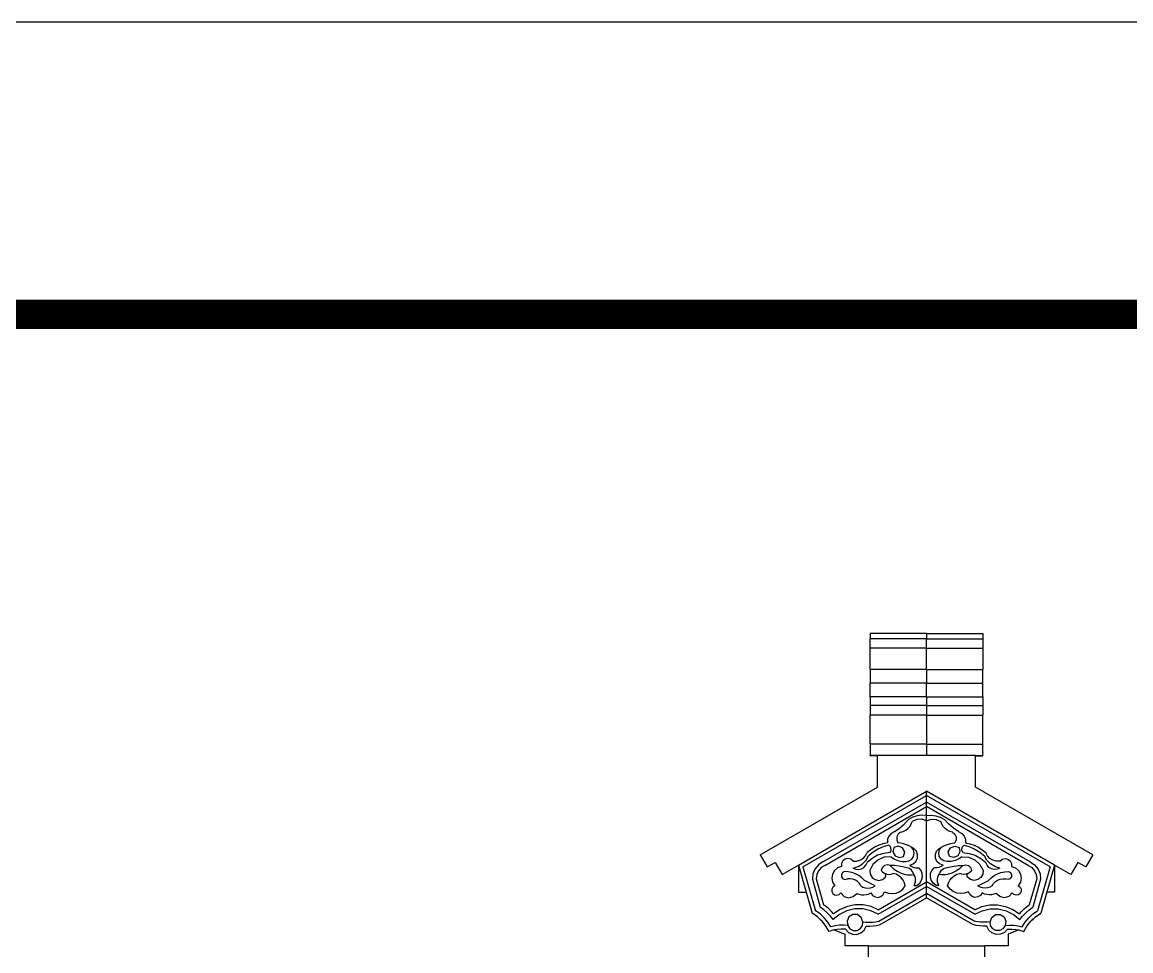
# Model space of a CAD drawing. Extents: x -24961 to 905641, y -154323 to 635957.
# Drawn here: x 402733 to 406528, y -98101 to -94923 of the extents above; entities that cross this region are included whole.
import ezdxf

# ---------------------------------------------------------------- set-up
doc = ezdxf.new("R2010")
doc.units = 0
doc.header["$LTSCALE"] = 1000
doc.header["$MEASUREMENT"] = 0
doc.layers.add('WALL', color=9, linetype='Continuous')

# ---------------------------------------------------------------- blocks, each defined once
blk = doc.blocks.new('3R2RT34')
at = {"color": 143}
blk.add_lwpolyline([(1805801.1, 151576.3), (1889901.1, 151576.3), (1889901.1, 210976.3), (1805801.1, 210976.3)], close=True, dxfattribs=at)
at = {"color": 143, "const_width": 100}
blk.add_lwpolyline([(1808301.1, 152576.3), (1888901.1, 152576.3), (1888901.1, 209976.3), (1808301.1, 209976.3)], close=True, dxfattribs=at)

msp = doc.modelspace()

# ---------------------------------------------------------------- linework, layer by layer
for p, q in [((405635.8, -97014.9), (405635.8, -97033.7)), ((405828.2, -97014.9), (405635.8, -97014.9)), ((405828.2, -97033.7), (405635.8, -97033.7)), ((405635.8, -97065.8), (405635.8, -97033.7)), ((405828.2, -97014.9), (405828.2, -97033.7)), ((405828.2, -97014.9), (406020.7, -97014.9)), ((405828.2, -97033.7), (406020.7, -97033.7)), ((405828.2, -97065.8), (405828.2, -97033.7)), ((406020.7, -97014.9), (406020.7, -97033.7)), ((406020.7, -97033.7), (406020.7, -97065.8)), ((405828.2, -97065.8), (405635.8, -97065.8)), ((405635.8, -97139.1), (405635.8, -97065.8)), ((405828.2, -97139.1), (405828.2, -97065.8)), ((405828.2, -97065.8), (406020.7, -97065.8)), ((406020.7, -97065.8), (406020.7, -97139.1)), ((405828.2, -97139.1), (405635.8, -97139.1)), ((405635.8, -97139.1), (405635.8, -97185.4)), ((405828.2, -97139.1), (405828.2, -97185.4)), ((405828.2, -97139.1), (406020.7, -97139.1)), ((406020.7, -97185.4), (406020.7, -97139.1)), ((405828.2, -97185.4), (405635.8, -97185.4)), ((405635.8, -97231.6), (405635.8, -97185.4)), ((405828.2, -97185.4), (406020.7, -97185.4)), ((405828.2, -97231.6), (405828.2, -97185.4)), ((406020.7, -97231.6), (406020.7, -97185.4)), ((405635.8, -97231.6), (405635.8, -97262)), ((405828.2, -97231.6), (405635.8, -97231.6)), ((405828.2, -97231.6), (406020.7, -97231.6)), ((405828.2, -97231.6), (405828.2, -97262)), ((406020.7, -97231.6), (406020.7, -97262)), ((405828.2, -97262), (405635.8, -97262)), ((405635.8, -97262), (405635.8, -97295.1)), ((405828.2, -97262), (406020.7, -97262)), ((405828.2, -97262), (405828.2, -97295.1)), ((406020.7, -97262), (406020.7, -97295.1)), ((405828.2, -97295.1), (405635.8, -97295.1)), ((405635.8, -97393.9), (405635.8, -97295.1)), ((405828.2, -97295.1), (406020.7, -97295.1)), ((405828.2, -97295.1), (405828.2, -97393.9)), ((406020.7, -97393.9), (406020.7, -97295.1)), ((405828.2, -97393.9), (405635.8, -97393.9)), ((405635.8, -97393.9), (405635.8, -97433.4)), ((405828.2, -97393.9), (406020.7, -97393.9)), ((405828.2, -97393.9), (405828.2, -97433.4)), ((406020.7, -97433.4), (406020.7, -97393.9)), ((405635.8, -97433.7), (405635.8, -97433.4)), ((405660.7, -97433.4), (405635.8, -97433.4)), ((405660.7, -97433.7), (405635.8, -97433.7)), ((405635.8, -97434), (405635.8, -97433.7)), ((405660.7, -97434), (405635.8, -97434)), ((405828.2, -97433.4), (405660.7, -97433.4)), ((405660.7, -97433.7), (405660.7, -97433.4)), ((405660.7, -97434), (405660.7, -97433.7)), ((405660.7, -97541), (405660.7, -97434)), ((405995.7, -97433.4), (405828.2, -97433.4)), ((405995.7, -97433.4), (406020.7, -97433.4)), ((405995.7, -97433.7), (405995.7, -97433.4)), ((405995.7, -97433.7), (406020.7, -97433.7)), ((405995.7, -97434), (405995.7, -97433.7)), ((405995.7, -97434), (406020.7, -97434)), ((405995.7, -97541), (405995.7, -97434)), ((406020.7, -97433.4), (406020.7, -97433.7)), ((406020.7, -97434), (406020.7, -97433.7)), ((405259, -97772.9), (405660.7, -97541)), ((405389.6, -97808), (405828.2, -97554.8)), ((405405.2, -97814.4), (405828.2, -97570.1)), ((405828.2, -97570.1), (405828.2, -97554.8)), ((406266.9, -97808), (405828.2, -97554.8)), ((405828.2, -97592.5), (405828.2, -97570.1)), ((406251.2, -97814.4), (405828.2, -97570.1)), ((406397.4, -97772.9), (405995.7, -97541)), ((405473.7, -97797.2), (405828.2, -97592.5)), ((405479.8, -97809), (405828.2, -97607.9)), ((405828.2, -97607.9), (405828.2, -97592.5)), ((406182.7, -97797.2), (405828.2, -97592.5)), ((405828.2, -97638.7), (405828.2, -97607.9)), ((406176.7, -97809), (405828.2, -97607.9)), ((405781, -97643.9), (405767, -97651.6)), ((405796.3, -97639), (405781, -97643.9)), ((405812.3, -97637.3), (405796.3, -97639)), ((405828.2, -97638.7), (405812.3, -97637.3)), ((405828.2, -97638.7), (405844.2, -97637.3)), ((405828.2, -97656.7), (405828.2, -97638.7)), ((405844.2, -97637.3), (405860.2, -97639)), ((405860.2, -97639), (405875.4, -97643.9)), ((405875.4, -97643.9), (405889.5, -97651.6)), ((405718, -97694.4), (405735.5, -97681.5)), ((405735.5, -97681.5), (405751.9, -97667.3)), ((405751.9, -97667.3), (405767, -97651.6)), ((405757, -97688.9), (405764.6, -97683.2)), ((405764.6, -97683.2), (405771, -97676.2)), ((405771, -97676.2), (405776, -97668.1)), ((405776, -97668.1), (405779.5, -97659.2)), ((405795, -97652.2), (405779.5, -97659.2)), ((405812, -97651.3), (405795, -97652.2)), ((405828.2, -97656.7), (405812, -97651.3)), ((405828.2, -97656.7), (405844.4, -97651.3)), ((405828.2, -97865.4), (405828.2, -97656.7)), ((405844.4, -97651.3), (405861.5, -97652.2)), ((405861.5, -97652.2), (405877, -97659.2)), ((405880.4, -97668.1), (405877, -97659.2)), ((405885.4, -97676.2), (405880.4, -97668.1)), ((405891.9, -97683.2), (405885.4, -97676.2)), ((405904.6, -97667.3), (405889.5, -97651.6)), ((405899.5, -97688.9), (405891.9, -97683.2)), ((405921, -97681.5), (405904.6, -97667.3)), ((405938.5, -97694.4), (405921, -97681.5)), ((405699, -97708.4), (405694.7, -97719.6)), ((405694.7, -97719.6), (405694.9, -97731.6)), ((405707.1, -97699.5), (405699, -97708.4)), ((405718, -97694.4), (405707.1, -97699.5)), ((405726.6, -97711.4), (405726.4, -97721.7)), ((405726.4, -97721.7), (405730.6, -97731.2)), ((405731.2, -97702.1), (405726.6, -97711.4)), ((405739.3, -97695.7), (405731.2, -97702.1)), ((405739.3, -97695.7), (405748.5, -97693.1)), ((405748.5, -97693.1), (405757, -97688.9)), ((405908, -97693.1), (405899.5, -97688.9)), ((405917.2, -97695.7), (405908, -97693.1)), ((405917.2, -97695.7), (405925.3, -97702.1)), ((405925.3, -97702.1), (405929.9, -97711.4)), ((405930.1, -97721.7), (405925.8, -97731.2)), ((405929.9, -97711.4), (405930.1, -97721.7)), ((405938.5, -97694.4), (405949.4, -97699.5)), ((405949.4, -97699.5), (405957.5, -97708.4)), ((405957.5, -97708.4), (405961.8, -97719.6)), ((405961.8, -97719.6), (405961.6, -97731.6)), ((405637.3, -97755.3), (405625.2, -97765.3)), ((405650.5, -97746.8), (405637.3, -97755.3)), ((405662.2, -97753.1), (405645.4, -97763.6)), ((405664.7, -97740), (405650.5, -97746.8)), ((405680.4, -97745.2), (405662.2, -97753.1)), ((405679.5, -97734.9), (405664.7, -97740)), ((405694.9, -97731.6), (405679.5, -97734.9)), ((405699.5, -97739.9), (405680.4, -97745.2)), ((405705.8, -97747), (405699.5, -97739.9)), ((405704, -97765.4), (405707.5, -97756.4)), ((405707.5, -97756.4), (405705.8, -97747)), ((405716.4, -97748), (405713.5, -97763.1)), ((405731.4, -97742.6), (405716.4, -97748)), ((405740.4, -97732.8), (405730.6, -97731.2)), ((405746.3, -97748.4), (405731.4, -97742.6)), ((405750, -97735.1), (405740.4, -97732.8)), ((405753.6, -97762.6), (405746.3, -97748.4)), ((405749.7, -97778.1), (405753.6, -97762.6)), ((405759.4, -97738.2), (405750, -97735.1)), ((405768.5, -97741.9), (405759.4, -97738.2)), ((405777.4, -97746.4), (405768.5, -97741.9)), ((405785.1, -97751), (405777.4, -97746.4)), ((405784, -97755.6), (405777.4, -97746.4)), ((405786.4, -97766.8), (405784, -97755.6)), ((405793.5, -97760), (405785.1, -97751)), ((405797.8, -97771.6), (405793.5, -97760)), ((405858.6, -97771.6), (405863, -97760)), ((405863, -97760), (405871.4, -97751)), ((405870.1, -97766.8), (405872.5, -97755.6)), ((405871.4, -97751), (405879.1, -97746.4)), ((405872.5, -97755.6), (405879.1, -97746.4)), ((405879.1, -97746.4), (405887.9, -97741.9)), ((405887.9, -97741.9), (405897.1, -97738.2)), ((405897.1, -97738.2), (405906.5, -97735.1)), ((405902.9, -97762.6), (405910.2, -97748.4)), ((405906.8, -97778.1), (405902.9, -97762.6)), ((405906.5, -97735.1), (405916.1, -97732.8)), ((405910.2, -97748.4), (405925.1, -97742.6)), ((405916.1, -97732.8), (405925.8, -97731.2)), ((405925.1, -97742.6), (405940.1, -97748)), ((405940.1, -97748), (405942.9, -97763.1)), ((405949, -97756.4), (405950.7, -97747)), ((405952.4, -97765.4), (405949, -97756.4)), ((405950.7, -97747), (405957, -97739.9)), ((405957, -97739.9), (405976.1, -97745.2)), ((405961.6, -97731.6), (405976.9, -97734.9)), ((405976.1, -97745.2), (405994.3, -97753.1)), ((405976.9, -97734.9), (405991.8, -97740)), ((405991.8, -97740), (406005.9, -97746.8)), ((405994.3, -97753.1), (406011.1, -97763.6)), ((406005.9, -97746.8), (406019.2, -97755.3)), ((406019.2, -97755.3), (406031.3, -97765.3)), ((405259, -97772.9), (405283, -97814.3)), ((405283, -97814.3), (405309.8, -97798.8)), ((405309.8, -97798.8), (405333.7, -97840.3)), ((405473.7, -97797.2), (405458.3, -97807.2)), ((405541.8, -97793.9), (405537.4, -97802.8)), ((405549.6, -97787.7), (405541.8, -97793.9)), ((405559.3, -97785.6), (405549.6, -97787.7)), ((405569, -97787.8), (405559.3, -97785.6)), ((405576.7, -97794), (405569, -97787.8)), ((405576.7, -97794), (405588.9, -97794.2)), ((405588.9, -97794.2), (405600.6, -97791)), ((405600.6, -97791), (405611.1, -97784.8)), ((405608.9, -97804), (405621.2, -97791.4)), ((405611.1, -97784.8), (405619.5, -97776)), ((405619.5, -97776), (405625.2, -97765.3)), ((405621, -97808.4), (405625.1, -97799.5)), ((405621.2, -97791.4), (405630.2, -97776.3)), ((405641.9, -97785.2), (405625.1, -97799.5)), ((405645.4, -97763.6), (405630.2, -97776.3)), ((405661.1, -97774.5), (405641.9, -97785.2)), ((405662.3, -97790), (405645.1, -97805.7)), ((405682.1, -97767.8), (405661.1, -97774.5)), ((405683.8, -97781), (405662.3, -97790)), ((405704, -97765.4), (405682.1, -97767.8)), ((405707.1, -97779.8), (405683.8, -97781)), ((405707.1, -97779.8), (405718.2, -97787.3)), ((405713.5, -97763.1), (405720.8, -97776.6)), ((405718.2, -97787.3), (405730.5, -97792.6)), ((405720.8, -97776.6), (405735, -97782.5)), ((405730.5, -97792.6), (405743.7, -97795.4)), ((405735, -97782.5), (405749.7, -97778.1)), ((405743.7, -97795.4), (405757.1, -97795.6)), ((405757.1, -97795.6), (405768.3, -97793.7)), ((405768.3, -97793.7), (405777.9, -97787.5)), ((405777.9, -97787.5), (405784.3, -97778)), ((405783.2, -97803.6), (405792.3, -97795.1)), ((405784.3, -97778), (405786.4, -97766.8)), ((405792.3, -97795.1), (405797.4, -97783.9)), ((405797.4, -97783.9), (405797.8, -97771.6)), ((405859.1, -97783.9), (405858.6, -97771.6)), ((405864.2, -97795.1), (405859.1, -97783.9)), ((405873.3, -97803.6), (405864.2, -97795.1)), ((405872.2, -97778), (405870.1, -97766.8)), ((405878.6, -97787.5), (405872.2, -97778)), ((405888.1, -97793.7), (405878.6, -97787.5)), ((405899.4, -97795.6), (405888.1, -97793.7)), ((405912.8, -97795.4), (405899.4, -97795.6)), ((405921.5, -97782.5), (405906.8, -97778.1)), ((405925.9, -97792.6), (405912.8, -97795.4)), ((405935.7, -97776.6), (405921.5, -97782.5)), ((405938.3, -97787.3), (405925.9, -97792.6)), ((405942.9, -97763.1), (405935.7, -97776.6)), ((405949.4, -97779.8), (405938.3, -97787.3)), ((405949.4, -97779.8), (405972.6, -97781)), ((405952.4, -97765.4), (405974.4, -97767.8)), ((405972.6, -97781), (405994.1, -97790)), ((405974.4, -97767.8), (405995.4, -97774.5)), ((405994.1, -97790), (406011.3, -97805.7)), ((405995.4, -97774.5), (406014.6, -97785.2)), ((406011.1, -97763.6), (406026.3, -97776.3)), ((406014.6, -97785.2), (406031.3, -97799.5)), ((406035.3, -97791.4), (406026.3, -97776.3)), ((406037, -97776), (406031.3, -97765.3)), ((406035.5, -97808.4), (406031.3, -97799.5)), ((406047.6, -97804), (406035.3, -97791.4)), ((406045.4, -97784.8), (406037, -97776)), ((406055.9, -97791), (406045.4, -97784.8)), ((406067.6, -97794.2), (406055.9, -97791)), ((406079.8, -97794), (406067.6, -97794.2)), ((406079.8, -97794), (406087.5, -97787.8)), ((406087.5, -97787.8), (406097.2, -97785.6)), ((406097.2, -97785.6), (406106.9, -97787.7)), ((406106.9, -97787.7), (406114.7, -97793.9)), ((406114.7, -97793.9), (406119, -97802.8)), ((406182.7, -97797.2), (406198.2, -97807.2)), ((406346.7, -97798.8), (406322.7, -97840.3)), ((406373.5, -97814.3), (406346.7, -97798.8)), ((406397.4, -97772.9), (406373.5, -97814.3)), ((405333.7, -97840.3), (405389.6, -97808)), ((405389.6, -97808), (405389.6, -97900.5)), ((405389.6, -97808), (405416, -97900.5)), ((405405.2, -97814.4), (405448.1, -97964.2)), ((405439.4, -97838.3), (405437.5, -97856.6)), ((405446.5, -97821.4), (405439.4, -97838.3)), ((405458.3, -97807.2), (405446.5, -97821.4)), ((405458.4, -97827.4), (405452.6, -97840.4)), ((405467.8, -97816.7), (405458.4, -97827.4)), ((405479.8, -97809), (405467.8, -97816.7)), ((405506, -97838.7), (405503.7, -97852.7)), ((405513, -97826.4), (405506, -97838.7)), ((405523.9, -97817.4), (405513, -97826.4)), ((405537.4, -97812.7), (405523.9, -97817.4)), ((405540.6, -97833.8), (405536.9, -97840.8)), ((405537.4, -97802.8), (405537.4, -97812.7)), ((405547.6, -97830.1), (405540.6, -97833.8)), ((405560.5, -97830.7), (405547.6, -97830.1)), ((405573.2, -97833.2), (405560.5, -97830.7)), ((405585.3, -97837.5), (405573.2, -97833.2)), ((405577.3, -97818.7), (405594, -97813.2)), ((405577.3, -97818.7), (405586.4, -97822.2)), ((405596.7, -97843.6), (405585.3, -97837.5)), ((405586.4, -97822.2), (405596.3, -97822.9)), ((405594, -97813.2), (405608.9, -97804)), ((405596.3, -97822.9), (405605.8, -97820.7)), ((405605.8, -97820.7), (405614.3, -97815.7)), ((405614.3, -97815.7), (405621, -97808.4)), ((405645.1, -97805.7), (405634.3, -97826.3)), ((405634.3, -97826.3), (405635.5, -97839.1)), ((405676.7, -97817), (405673.6, -97827)), ((405673.6, -97827), (405677.4, -97831.1)), ((405684.2, -97809.8), (405676.7, -97817)), ((405677.4, -97831.1), (405681.8, -97834.6)), ((405681.8, -97834.6), (405686.8, -97837.2)), ((405694.3, -97807.1), (405684.2, -97809.8)), ((405687.2, -97837.8), (405686.8, -97837.2)), ((405686.8, -97837.2), (405693.5, -97839.2)), ((405687.6, -97838.5), (405687.2, -97837.8)), ((405687.9, -97839.1), (405687.6, -97838.5)), ((405704.4, -97809.7), (405694.3, -97807.1)), ((405700.5, -97839.7), (405707.5, -97838.8)), ((405704.4, -97809.7), (405715.2, -97820.3)), ((405718.9, -97809.8), (405704.4, -97809.7)), ((405707.5, -97838.8), (405714.1, -97836.3)), ((405724.3, -97839.2), (405714.1, -97836.3)), ((405715.2, -97820.3), (405727.6, -97829.1)), ((405733.4, -97811.1), (405718.9, -97809.8)), ((405727.6, -97829.1), (405741.3, -97835.6)), ((405747.6, -97813.7), (405733.4, -97811.1)), ((405741.3, -97835.6), (405755.8, -97839.8)), ((405761.6, -97817.5), (405747.6, -97813.7)), ((405769.9, -97820), (405761.6, -97817.5)), ((405777, -97825.1), (405769.9, -97820)), ((405771.7, -97807.9), (405783.2, -97803.6)), ((405771.7, -97807.9), (405776, -97811.2)), ((405776, -97811.2), (405780.8, -97813.9)), ((405782, -97832.1), (405777, -97825.1)), ((405780.8, -97813.9), (405786, -97815.8)), ((405784.4, -97840.5), (405782, -97832.1)), ((405786, -97815.8), (405791.3, -97817.1)), ((405791.3, -97817.1), (405796.8, -97817.5)), ((405796.8, -97817.5), (405802.3, -97817.2)), ((405809.7, -97826.1), (405802.3, -97817.2)), ((405814, -97836.9), (405809.7, -97826.1)), ((405814.7, -97848.5), (405814, -97836.9)), ((405841.8, -97848.5), (405842.5, -97836.9)), ((405842.5, -97836.9), (405846.8, -97826.1)), ((405846.8, -97826.1), (405854.2, -97817.2)), ((405859.7, -97817.5), (405854.2, -97817.2)), ((405865.2, -97817.1), (405859.7, -97817.5)), ((405870.5, -97815.8), (405865.2, -97817.1)), ((405875.6, -97813.9), (405870.5, -97815.8)), ((405872.1, -97840.5), (405874.5, -97832.1)), ((405884.8, -97807.9), (405873.3, -97803.6)), ((405874.5, -97832.1), (405879.5, -97825.1)), ((405880.4, -97811.2), (405875.6, -97813.9)), ((405879.5, -97825.1), (405886.5, -97820)), ((405884.8, -97807.9), (405880.4, -97811.2)), ((405886.5, -97820), (405894.9, -97817.5)), ((405894.9, -97817.5), (405908.8, -97813.7)), ((405915.2, -97835.6), (405900.7, -97839.8)), ((405908.8, -97813.7), (405923.1, -97811.1)), ((405928.9, -97829.1), (405915.2, -97835.6)), ((405923.1, -97811.1), (405937.6, -97809.8)), ((405941.3, -97820.3), (405928.9, -97829.1)), ((405932.1, -97839.2), (405942.4, -97836.3)), ((405937.6, -97809.8), (405952.1, -97809.7)), ((405952.1, -97809.7), (405941.3, -97820.3)), ((405949, -97838.8), (405942.4, -97836.3)), ((405956, -97839.7), (405949, -97838.8)), ((405952.1, -97809.7), (405962.2, -97807.1)), ((405962.2, -97807.1), (405972.2, -97809.8)), ((405969.7, -97837.2), (405963, -97839.2)), ((405968.6, -97839.1), (405968.9, -97838.5)), ((405968.9, -97838.5), (405969.3, -97837.8)), ((405969.3, -97837.8), (405969.7, -97837.2)), ((405974.6, -97834.6), (405969.7, -97837.2)), ((405972.2, -97809.8), (405979.8, -97817)), ((405979.1, -97831.1), (405974.6, -97834.6)), ((405982.8, -97827), (405979.1, -97831.1)), ((405979.8, -97817), (405982.8, -97827)), ((406011.3, -97805.7), (406022.2, -97826.3)), ((406022.2, -97826.3), (406021, -97839.1)), ((406042.2, -97815.7), (406035.5, -97808.4)), ((406050.6, -97820.7), (406042.2, -97815.7)), ((406062.5, -97813.2), (406047.6, -97804)), ((406060.2, -97822.9), (406050.6, -97820.7)), ((406059.7, -97843.6), (406071.1, -97837.5)), ((406070, -97822.2), (406060.2, -97822.9)), ((406079.2, -97818.7), (406062.5, -97813.2)), ((406079.2, -97818.7), (406070, -97822.2)), ((406071.1, -97837.5), (406083.3, -97833.2)), ((406083.3, -97833.2), (406096, -97830.7)), ((406096, -97830.7), (406108.9, -97830.1)), ((406108.9, -97830.1), (406115.8, -97833.8)), ((406115.8, -97833.8), (406119.6, -97840.8)), ((406119, -97802.8), (406119.1, -97812.7)), ((406119.1, -97812.7), (406132.5, -97817.4)), ((406132.5, -97817.4), (406143.5, -97826.4)), ((406143.5, -97826.4), (406150.5, -97838.7)), ((406150.5, -97838.7), (406152.8, -97852.7)), ((406176.7, -97809), (406188.7, -97816.7)), ((406188.7, -97816.7), (406198, -97827.4)), ((406198, -97827.4), (406203.9, -97840.4)), ((406198.2, -97807.2), (406210, -97821.4)), ((406251.2, -97814.4), (406208.4, -97964.2)), ((406210, -97821.4), (406217.1, -97838.3)), ((406217.1, -97838.3), (406219, -97856.6)), ((406266.9, -97808), (406240.4, -97900.5)), ((406266.9, -97808), (406266.9, -97900.5)), ((406322.7, -97840.3), (406266.9, -97808)), ((405437.5, -97856.6), (405464.7, -97951.8)), ((405452.6, -97840.4), (405450.7, -97854.5)), ((405450.7, -97854.5), (405476.2, -97943.5)), ((405503.7, -97852.7), (405506.5, -97866.7)), ((405506.5, -97866.7), (405514, -97878.7)), ((405536.9, -97840.8), (405537.5, -97848.6)), ((405537.5, -97848.6), (405542.4, -97854.9)), ((405542.4, -97854.9), (405549.9, -97857.4)), ((405549.9, -97857.4), (405557.6, -97855.4)), ((405566.8, -97854.5), (405557.6, -97855.4)), ((405576.1, -97855.7), (405566.8, -97854.5)), ((405584.8, -97859), (405576.1, -97855.7)), ((405592.5, -97864.3), (405584.8, -97859)), ((405598.8, -97871.1), (405592.5, -97864.3)), ((405607.1, -97851.2), (405596.7, -97843.6)), ((405603.3, -97879.3), (405598.8, -97871.1)), ((405616.2, -97860.4), (405607.1, -97851.2)), ((405652, -97878.8), (405616.2, -97860.4)), ((405635.5, -97839.1), (405641.9, -97850.2)), ((405641.9, -97850.2), (405652.3, -97857.7)), ((405652.3, -97857.7), (405664.9, -97860.2)), ((405663.3, -97960.6), (405828.2, -97865.4)), ((405664.9, -97860.2), (405677.4, -97857.2)), ((405677.4, -97857.2), (405687.6, -97849.4)), ((405687.6, -97849.4), (405687.9, -97848.7)), ((405688.2, -97839.8), (405687.9, -97839.1)), ((405687.9, -97848.7), (405688.2, -97848)), ((405688.5, -97840.6), (405688.2, -97839.8)), ((405688.2, -97848), (405688.4, -97847.3)), ((405688.4, -97847.3), (405688.6, -97846.6)), ((405688.6, -97841.3), (405688.5, -97840.6)), ((405688.8, -97842), (405688.6, -97841.3)), ((405688.6, -97846.6), (405688.8, -97845.8)), ((405688.9, -97842.8), (405688.8, -97842)), ((405688.8, -97845.8), (405688.9, -97845.1)), ((405688.9, -97843.6), (405688.9, -97842.8)), ((405688.9, -97844.3), (405688.9, -97843.6)), ((405688.9, -97845.1), (405688.9, -97844.3)), ((405693.5, -97839.2), (405700.5, -97839.7)), ((405733.8, -97844.2), (405724.3, -97839.2)), ((405742, -97851), (405733.8, -97844.2)), ((405748.5, -97859.4), (405742, -97851)), ((405753.2, -97869), (405748.5, -97859.4)), ((405755.8, -97879.3), (405753.2, -97869)), ((405755.8, -97839.8), (405762.9, -97841.3)), ((405762.9, -97841.3), (405770.1, -97841.8)), ((405770.1, -97841.8), (405777.3, -97841.6)), ((405777.3, -97841.6), (405784.4, -97840.5)), ((405787.9, -97846.1), (405784.4, -97840.5)), ((405785.5, -97877.6), (405788.7, -97871.8)), ((405790.2, -97852.3), (405787.9, -97846.1)), ((405788.7, -97871.8), (405790.6, -97865.4)), ((405791.1, -97858.9), (405790.2, -97852.3)), ((405790.6, -97865.4), (405791.1, -97858.9)), ((405795.2, -97877.1), (405796.2, -97876.6)), ((405796.2, -97876.6), (405805.3, -97869.4)), ((405805.3, -97869.4), (405811.7, -97859.7)), ((405811.7, -97859.7), (405814.7, -97848.5)), ((405828.2, -97880.8), (405828.2, -97865.4)), ((405993.2, -97960.6), (405828.2, -97865.4)), ((405844.8, -97859.7), (405841.8, -97848.5)), ((405851.2, -97869.4), (405844.8, -97859.7)), ((405860.2, -97876.6), (405851.2, -97869.4)), ((405861.3, -97877.1), (405860.2, -97876.6)), ((405865.4, -97858.9), (405866.3, -97852.3)), ((405865.9, -97865.4), (405865.4, -97858.9)), ((405867.8, -97871.8), (405865.9, -97865.4)), ((405866.3, -97852.3), (405868.5, -97846.1)), ((405871, -97877.6), (405867.8, -97871.8)), ((405868.5, -97846.1), (405872.1, -97840.5)), ((405879.2, -97841.6), (405872.1, -97840.5)), ((405886.4, -97841.8), (405879.2, -97841.6)), ((405893.6, -97841.3), (405886.4, -97841.8)), ((405900.7, -97839.8), (405893.6, -97841.3)), ((405900.6, -97879.3), (405903.2, -97869)), ((405903.2, -97869), (405907.9, -97859.4)), ((405907.9, -97859.4), (405914.5, -97851)), ((405914.5, -97851), (405922.7, -97844.2)), ((405922.7, -97844.2), (405932.1, -97839.2)), ((405963, -97839.2), (405956, -97839.7)), ((405967.5, -97843.6), (405967.6, -97842.8)), ((405967.5, -97844.3), (405967.5, -97843.6)), ((405967.6, -97845.1), (405967.5, -97844.3)), ((405967.6, -97842.8), (405967.7, -97842)), ((405967.7, -97845.8), (405967.6, -97845.1)), ((405967.7, -97842), (405967.8, -97841.3)), ((405967.8, -97846.6), (405967.7, -97845.8)), ((405967.8, -97841.3), (405968, -97840.6)), ((405968, -97847.3), (405967.8, -97846.6)), ((405968, -97840.6), (405968.3, -97839.8)), ((405968.3, -97848), (405968, -97847.3)), ((405968.3, -97839.8), (405968.6, -97839.1)), ((405968.6, -97848.7), (405968.3, -97848)), ((405968.9, -97849.4), (405968.6, -97848.7)), ((405979.1, -97857.2), (405968.9, -97849.4)), ((405991.6, -97860.2), (405979.1, -97857.2)), ((406004.2, -97857.7), (405991.6, -97860.2)), ((406014.6, -97850.2), (406004.2, -97857.7)), ((406004.4, -97878.8), (406040.2, -97860.4)), ((406021, -97839.1), (406014.6, -97850.2)), ((406040.2, -97860.4), (406049.4, -97851.2)), ((406049.4, -97851.2), (406059.7, -97843.6)), ((406053.2, -97879.3), (406057.7, -97871.1)), ((406057.7, -97871.1), (406064, -97864.3)), ((406064, -97864.3), (406071.7, -97859)), ((406071.7, -97859), (406080.4, -97855.7)), ((406080.4, -97855.7), (406089.6, -97854.5)), ((406089.6, -97854.5), (406098.9, -97855.4)), ((406106.6, -97857.4), (406098.9, -97855.4)), ((406114.1, -97854.9), (406106.6, -97857.4)), ((406119, -97848.6), (406114.1, -97854.9)), ((406119.6, -97840.8), (406119, -97848.6)), ((406150, -97866.7), (406142.5, -97878.7)), ((406152.8, -97852.7), (406150, -97866.7)), ((406205.8, -97854.5), (406180.3, -97943.5)), ((406219, -97856.6), (406191.8, -97951.8)), ((406203.9, -97840.4), (406205.8, -97854.5)), ((405389.6, -97900.5), (405416, -97900.5)), ((405416, -97900.5), (405436.8, -97973)), ((405507.6, -97883.3), (405504, -97890.3)), ((405504, -97890.3), (405504, -97898.1)), ((405504, -97898.1), (405507.5, -97905.2)), ((405507.5, -97905.2), (405513.8, -97909.9)), ((405514, -97878.7), (405507.6, -97883.3)), ((405513.8, -97909.9), (405521.5, -97911.2)), ((405521.5, -97911.2), (405529, -97908.8)), ((405529, -97908.8), (405534.7, -97903.4)), ((405534.7, -97903.4), (405546.1, -97915)), ((405577.6, -97915.8), (405589.5, -97904.6)), ((405589.5, -97904.6), (405597.2, -97907.7)), ((405597.2, -97907.7), (405605.3, -97909.5)), ((405603.3, -97879.3), (405610.8, -97883.6)), ((405605.3, -97909.5), (405613.6, -97910)), ((405610.8, -97883.6), (405619.1, -97886.3)), ((405613.6, -97910), (405621.8, -97909.1)), ((405619.1, -97886.3), (405627.8, -97887.1)), ((405621.8, -97909.1), (405629.7, -97906.9)), ((405627.8, -97887.1), (405636.4, -97886.1)), ((405629.7, -97906.9), (405637.2, -97903.4)), ((405636.4, -97886.1), (405644.6, -97883.3)), ((405637.2, -97903.4), (405643.3, -97911.7)), ((405643.3, -97911.7), (405652.1, -97917)), ((405644.6, -97883.3), (405652, -97878.8)), ((405663.2, -97976), (405828.2, -97880.8)), ((405664.8, -97999.3), (405828.2, -97904.9)), ((405672.2, -97915.6), (405680.2, -97909.1)), ((405680.2, -97909.1), (405684.9, -97900)), ((405684.9, -97900), (405697.7, -97904.5)), ((405697.7, -97904.5), (405711.1, -97905.7)), ((405711.1, -97905.7), (405724.4, -97903.5)), ((405724.4, -97903.5), (405736.8, -97898.2)), ((405736.8, -97898.2), (405747.5, -97889.9)), ((405747.5, -97889.9), (405755.8, -97879.3)), ((405785.5, -97877.6), (405786.5, -97877.8)), ((405786.5, -97877.8), (405787.6, -97878)), ((405787.6, -97878), (405788.7, -97878.1)), ((405788.7, -97878.1), (405789.8, -97878.1)), ((405789.8, -97878.1), (405790.9, -97878)), ((405790.9, -97878), (405792, -97877.9)), ((405792, -97877.9), (405793.1, -97877.7)), ((405793.1, -97877.7), (405794.2, -97877.4)), ((405794.2, -97877.4), (405795.2, -97877.1)), ((405828.2, -97904.9), (405828.2, -97880.8)), ((405993.2, -97976), (405828.2, -97880.8)), ((405828.2, -97920.3), (405828.2, -97904.9)), ((405991.7, -97999.3), (405828.2, -97904.9)), ((405862.3, -97877.4), (405861.3, -97877.1)), ((405863.4, -97877.7), (405862.3, -97877.4)), ((405864.5, -97877.9), (405863.4, -97877.7)), ((405865.5, -97878), (405864.5, -97877.9)), ((405866.7, -97878.1), (405865.5, -97878)), ((405867.8, -97878.1), (405866.7, -97878.1)), ((405868.9, -97878), (405867.8, -97878.1)), ((405869.9, -97877.8), (405868.9, -97878)), ((405871, -97877.6), (405869.9, -97877.8)), ((405909, -97889.9), (405900.6, -97879.3)), ((405919.7, -97898.2), (405909, -97889.9)), ((405932, -97903.5), (405919.7, -97898.2)), ((405945.4, -97905.7), (405932, -97903.5)), ((405958.8, -97904.5), (405945.4, -97905.7)), ((405971.5, -97900), (405958.8, -97904.5)), ((405976.3, -97909.1), (405971.5, -97900)), ((405984.3, -97915.6), (405976.3, -97909.1)), ((406011.9, -97883.3), (406004.4, -97878.8)), ((406013.2, -97911.7), (406004.4, -97917)), ((406020.1, -97886.1), (406011.9, -97883.3)), ((406019.2, -97903.4), (406013.2, -97911.7)), ((406026.7, -97906.9), (406019.2, -97903.4)), ((406028.7, -97887.1), (406020.1, -97886.1)), ((406034.7, -97909.1), (406026.7, -97906.9)), ((406037.4, -97886.3), (406028.7, -97887.1)), ((406042.9, -97910), (406034.7, -97909.1)), ((406045.6, -97883.6), (406037.4, -97886.3)), ((406051.2, -97909.5), (406042.9, -97910)), ((406053.2, -97879.3), (406045.6, -97883.6)), ((406059.3, -97907.7), (406051.2, -97909.5)), ((406066.9, -97904.6), (406059.3, -97907.7)), ((406078.9, -97915.8), (406066.9, -97904.6)), ((406121.8, -97903.4), (406110.4, -97915)), ((406127.4, -97908.8), (406121.8, -97903.4)), ((406134.9, -97911.2), (406127.4, -97908.8)), ((406142.7, -97909.9), (406134.9, -97911.2)), ((406142.5, -97878.7), (406148.9, -97883.3)), ((406149, -97905.2), (406142.7, -97909.9)), ((406148.9, -97883.3), (406152.5, -97890.3)), ((406152.5, -97898.1), (406149, -97905.2)), ((406152.5, -97890.3), (406152.5, -97898.1)), ((406240.4, -97900.5), (406219.7, -97973)), ((406266.9, -97900.5), (406240.4, -97900.5)), ((405477.1, -97960.9), (405464.7, -97951.8)), ((405485.4, -97950.5), (405476.2, -97943.5)), ((405494.3, -97958.1), (405485.4, -97950.5)), ((405558, -97949.5), (405532.9, -97959.8)), ((405546.1, -97915), (405561.8, -97919.6)), ((405584.6, -97944.4), (405558, -97949.5)), ((405561.8, -97919.6), (405577.6, -97915.8)), ((405611.7, -97944.5), (405584.6, -97944.4)), ((405638.3, -97950), (405611.7, -97944.5)), ((405663.3, -97960.6), (405638.3, -97950)), ((405652.1, -97917), (405662.3, -97918.4)), ((405662.3, -97918.4), (405672.2, -97915.6)), ((405669.9, -98011.7), (405828.2, -97920.3)), ((405986.6, -98011.7), (405828.2, -97920.3)), ((405994.2, -97918.4), (405984.3, -97915.6)), ((405993.2, -97960.6), (406018.2, -97950)), ((406004.4, -97917), (405994.2, -97918.4)), ((406018.2, -97950), (406044.7, -97944.5)), ((406044.7, -97944.5), (406071.8, -97944.4)), ((406071.8, -97944.4), (406098.5, -97949.5)), ((406094.7, -97919.6), (406078.9, -97915.8)), ((406110.4, -97915), (406094.7, -97919.6)), ((406098.5, -97949.5), (406123.6, -97959.8)), ((406162.2, -97958.1), (406171, -97950.5)), ((406171, -97950.5), (406180.3, -97943.5)), ((406179.4, -97960.9), (406191.8, -97951.8)), ((405454.8, -97984.9), (405436.8, -97973)), ((405463.9, -97975.2), (405448.1, -97964.2)), ((405463.1, -97992.5), (405454.8, -97984.9)), ((405478.2, -97988.1), (405463.9, -97975.2)), ((405488.6, -97971.1), (405477.1, -97960.9)), ((405490.7, -98002.8), (405478.2, -97988.1)), ((405499.2, -97982.3), (405488.6, -97971.1)), ((405502.6, -97966.2), (405494.3, -97958.1)), ((405508.6, -97994.4), (405499.2, -97982.3)), ((405510.3, -97974.8), (405502.6, -97966.2)), ((405530.3, -97976.7), (405508.6, -97994.4)), ((405532.9, -97959.8), (405510.3, -97974.8)), ((405555.5, -97964.4), (405530.3, -97976.7)), ((405582.7, -97958), (405555.5, -97964.4)), ((405562.7, -97985), (405556.3, -97999.6)), ((405576.3, -97976.7), (405562.7, -97985)), ((405592.2, -97977.4), (405576.3, -97976.7)), ((405610.7, -97957.8), (405582.7, -97958)), ((405604.9, -97987.1), (405592.2, -97977.4)), ((405610, -98002.2), (405604.9, -97987.1)), ((405638, -97963.9), (405610.7, -97957.8)), ((405663.2, -97976), (405638, -97963.9)), ((405993.2, -97976), (406018.5, -97963.9)), ((406018.5, -97963.9), (406045.8, -97957.8)), ((406045.8, -97957.8), (406073.8, -97958)), ((406046.5, -98002.2), (406051.5, -97987.1)), ((406051.5, -97987.1), (406064.2, -97977.4)), ((406064.2, -97977.4), (406080.2, -97976.7)), ((406073.8, -97958), (406101, -97964.4)), ((406080.2, -97976.7), (406093.7, -97985)), ((406093.7, -97985), (406100.2, -97999.6)), ((406101, -97964.4), (406126.1, -97976.7)), ((406123.6, -97959.8), (406146.1, -97974.8)), ((406126.1, -97976.7), (406147.8, -97994.4)), ((406146.1, -97974.8), (406153.9, -97966.2)), ((406147.8, -97994.4), (406157.3, -97982.3)), ((406153.9, -97966.2), (406162.2, -97958.1)), ((406157.3, -97982.3), (406167.8, -97971.1)), ((406165.7, -98002.8), (406178.2, -97988.1)), ((406167.8, -97971.1), (406179.4, -97960.9)), ((406178.2, -97988.1), (406192.5, -97975.2)), ((406192.5, -97975.2), (406208.4, -97964.2)), ((406193.3, -97992.5), (406201.7, -97984.9)), ((406201.7, -97984.9), (406219.7, -97973)), ((405463.1, -97992.5), (405463.4, -97993)), ((405467.1, -97996.1), (405463.1, -97992.5)), ((405463.4, -97993), (405467.1, -97996.1)), ((405470.7, -97999.5), (405467.1, -97996.1)), ((405484.1, -98016.4), (405470.7, -97999.5)), ((405494.7, -98035.3), (405484.1, -98016.4)), ((405501.2, -98018.9), (405490.7, -98002.8)), ((405515.5, -98015.6), (405501.2, -98018.9)), ((405522.1, -98028), (405512, -98030)), ((405530, -98013.8), (405515.5, -98015.6)), ((405536.2, -98026.9), (405522.1, -98028)), ((405544.6, -98013.7), (405530, -98013.8)), ((405550.5, -98027.5), (405536.2, -98026.9)), ((405559.1, -98015.2), (405544.6, -98013.7)), ((405550.5, -98027.5), (405560.9, -98038.4)), ((405556.3, -97999.6), (405559.1, -98015.2)), ((405559.1, -98015.2), (405566.3, -98025.8)), ((405566.3, -98025.8), (405577.7, -98031.7)), ((405590.4, -98031.6), (405601.7, -98025.5)), ((405601.7, -98025.5), (405608.7, -98014.9)), ((405608.7, -98014.9), (405610, -98002.2)), ((405610, -98002.2), (405621, -98003.3)), ((405615.3, -98030.2), (405622.1, -98016.7)), ((405621, -98003.3), (405632, -98003.6)), ((405622.1, -98016.7), (405634.2, -98016.8)), ((405632, -98003.6), (405643, -98003)), ((405634.2, -98016.8), (405646.2, -98016.1)), ((405643, -98003), (405654, -98001.6)), ((405646.2, -98016.1), (405658.1, -98014.4)), ((405654, -98001.6), (405664.8, -97999.3)), ((405658.1, -98014.4), (405669.9, -98011.7)), ((405998.4, -98014.4), (405986.6, -98011.7)), ((406002.5, -98001.6), (405991.7, -97999.3)), ((406010.3, -98016.1), (405998.4, -98014.4)), ((406013.4, -98003), (406002.5, -98001.6)), ((406022.3, -98016.8), (406010.3, -98016.1)), ((406024.5, -98003.6), (406013.4, -98003)), ((406034.4, -98016.7), (406022.3, -98016.8)), ((406035.5, -98003.3), (406024.5, -98003.6)), ((406041.1, -98030.2), (406034.4, -98016.7)), ((406046.5, -98002.2), (406035.5, -98003.3)), ((406047.8, -98014.9), (406046.5, -98002.2)), ((406054.8, -98025.5), (406047.8, -98014.9)), ((406066.1, -98031.6), (406054.8, -98025.5)), ((406090.1, -98025.8), (406078.8, -98031.7)), ((406097.4, -98015.2), (406090.1, -98025.8)), ((406106, -98027.5), (406095.6, -98038.4)), ((406100.2, -97999.6), (406097.4, -98015.2)), ((406097.4, -98015.2), (406111.9, -98013.7)), ((406106, -98027.5), (406120.2, -98026.9)), ((406111.9, -98013.7), (406126.5, -98013.8)), ((406120.2, -98026.9), (406134.4, -98028)), ((406126.5, -98013.8), (406141, -98015.6)), ((406134.4, -98028), (406144.4, -98030)), ((406141, -98015.6), (406155.2, -98018.9)), ((406155.2, -98018.9), (406165.7, -98002.8)), ((406161.8, -98035.3), (406172.3, -98016.4)), ((406172.3, -98016.4), (406185.7, -97999.5)), ((406185.7, -97999.5), (406189.4, -97996.1)), ((406189.4, -97996.1), (406193.3, -97992.5)), ((406193.1, -97993), (406189.4, -97996.1)), ((406193.3, -97992.5), (406193.1, -97993)), ((405508.1, -98030.8), (405494.7, -98035.3)), ((405512, -98030), (405508.1, -98030.8)), ((405512, -98030), (405548.2, -98044.7)), ((405548.2, -98044.7), (405548.2, -98084.5)), ((405560.9, -98038.4), (405574.7, -98044.7)), ((405574.7, -98044.7), (405589.8, -98045.3)), ((405577.7, -98031.7), (405590.4, -98031.6)), ((405589.8, -98045.3), (405604, -98040.3)), ((405604, -98040.3), (405615.3, -98030.2)), ((406052.5, -98040.3), (406041.1, -98030.2)), ((406066.7, -98045.3), (406052.5, -98040.3)), ((406078.8, -98031.7), (406066.1, -98031.6)), ((406081.8, -98044.7), (406066.7, -98045.3)), ((406095.6, -98038.4), (406081.8, -98044.7)), ((406144.4, -98030), (406108.2, -98044.7)), ((406108.2, -98044.7), (406108.2, -98084.5)), ((406144.4, -98030), (406148.3, -98030.8)), ((406148.3, -98030.8), (406161.8, -98035.3)), ((405628.2, -98084.5), (405548.2, -98084.5)), ((405628.2, -98084.5), (405628.2, -98484.5)), ((405628.2, -98084.5), (406028.2, -98084.5)), ((406028.2, -98484.5), (406028.2, -98084.5)), ((406108.2, -98084.5), (406028.2, -98084.5))]:
    msp.add_line(p, q)
at = {"layer": 'WALL'}
for p, q in [((405828.2, -97014.9), (405635.8, -97014.9)), ((405635.8, -97014.9), (405635.8, -97033.7)), ((405635.8, -97065.8), (405635.8, -97033.7)), ((405828.2, -97014.9), (406020.7, -97014.9)), ((406020.7, -97014.9), (406020.7, -97033.7)), ((406020.7, -97033.7), (406020.7, -97065.8)), ((405635.8, -97139.1), (405635.8, -97065.8)), ((406020.7, -97065.8), (406020.7, -97139.1)), ((405635.8, -97139.1), (405635.8, -97185.4)), ((406020.7, -97185.4), (406020.7, -97139.1)), ((405635.8, -97231.6), (405635.8, -97185.4)), ((406020.7, -97231.6), (406020.7, -97185.4)), ((405635.8, -97231.6), (405635.8, -97262)), ((406020.7, -97231.6), (406020.7, -97262)), ((405635.8, -97262), (405635.8, -97295.1)), ((406020.7, -97262), (406020.7, -97295.1)), ((405635.8, -97393.9), (405635.8, -97295.1)), ((406020.7, -97393.9), (406020.7, -97295.1)), ((405635.8, -97393.9), (405635.8, -97433.4)), ((406020.7, -97433.4), (406020.7, -97393.9)), ((405660.7, -97433.4), (405635.8, -97433.4)), ((405635.8, -97433.7), (405635.8, -97433.4)), ((405635.8, -97434), (405635.8, -97433.7)), ((405660.7, -97433.7), (405635.8, -97433.7)), ((405660.7, -97434), (405635.8, -97434)), ((405660.7, -97433.7), (405660.7, -97433.4)), ((405660.7, -97434), (405660.7, -97433.7)), ((405660.7, -97541), (405660.7, -97434)), ((405995.7, -97433.7), (405995.7, -97433.4)), ((405995.7, -97433.4), (406020.7, -97433.4)), ((405995.7, -97434), (405995.7, -97433.7)), ((405995.7, -97433.7), (406020.7, -97433.7)), ((405995.7, -97541), (405995.7, -97434)), ((405995.7, -97434), (406020.7, -97434)), ((406020.7, -97433.4), (406020.7, -97433.7)), ((406020.7, -97434), (406020.7, -97433.7)), ((405259, -97772.9), (405660.7, -97541)), ((406397.4, -97772.9), (405995.7, -97541)), ((405259, -97772.9), (405283, -97814.3)), ((405283, -97814.3), (405309.8, -97798.8)), ((405309.8, -97798.8), (405333.7, -97840.3)), ((406346.7, -97798.8), (406322.7, -97840.3)), ((406373.5, -97814.3), (406346.7, -97798.8)), ((406397.4, -97772.9), (406373.5, -97814.3)), ((405333.7, -97840.3), (405389.6, -97808)), ((405389.6, -97808), (405389.6, -97900.5)), ((406322.7, -97840.3), (406266.9, -97808)), ((406266.9, -97808), (406266.9, -97900.5)), ((405389.6, -97900.5), (405416, -97900.5)), ((405416, -97900.5), (405436.8, -97973)), ((406240.4, -97900.5), (406219.7, -97973)), ((406266.9, -97900.5), (406240.4, -97900.5)), ((405454.8, -97984.9), (405436.8, -97973)), ((405463.1, -97992.5), (405454.8, -97984.9)), ((406193.3, -97992.5), (406201.7, -97984.9)), ((406201.7, -97984.9), (406219.7, -97973)), ((405467.1, -97996.1), (405463.1, -97992.5)), ((405463.1, -97992.5), (405463.4, -97993)), ((405463.4, -97993), (405467.1, -97996.1)), ((405494.7, -98035.3), (405484.1, -98016.4)), ((406161.8, -98035.3), (406172.3, -98016.4)), ((406172.3, -98016.4), (406185.7, -97999.5)), ((406189.4, -97996.1), (406193.3, -97992.5)), ((405512, -98030), (405508.1, -98030.8)), ((405512, -98030), (405548.2, -98044.7)), ((405548.2, -98044.7), (405548.2, -98084.5)), ((406144.4, -98030), (406108.2, -98044.7)), ((406108.2, -98044.7), (406108.2, -98084.5)), ((406144.4, -98030), (406148.3, -98030.8)), ((406148.3, -98030.8), (406161.8, -98035.3)), ((405628.2, -98084.5), (405548.2, -98084.5)), ((405628.2, -98084.5), (405628.2, -98484.5)), ((406108.2, -98084.5), (406028.2, -98084.5)), ((406028.2, -98484.5), (406028.2, -98084.5))]:
    msp.add_line(p, q, dxfattribs=at)

# ---------------------------------------------------------------- block references
msp.add_blockref('3R2RT34', (-1427790.1, -305899.5))

doc.saveas('drawing.dxf')
